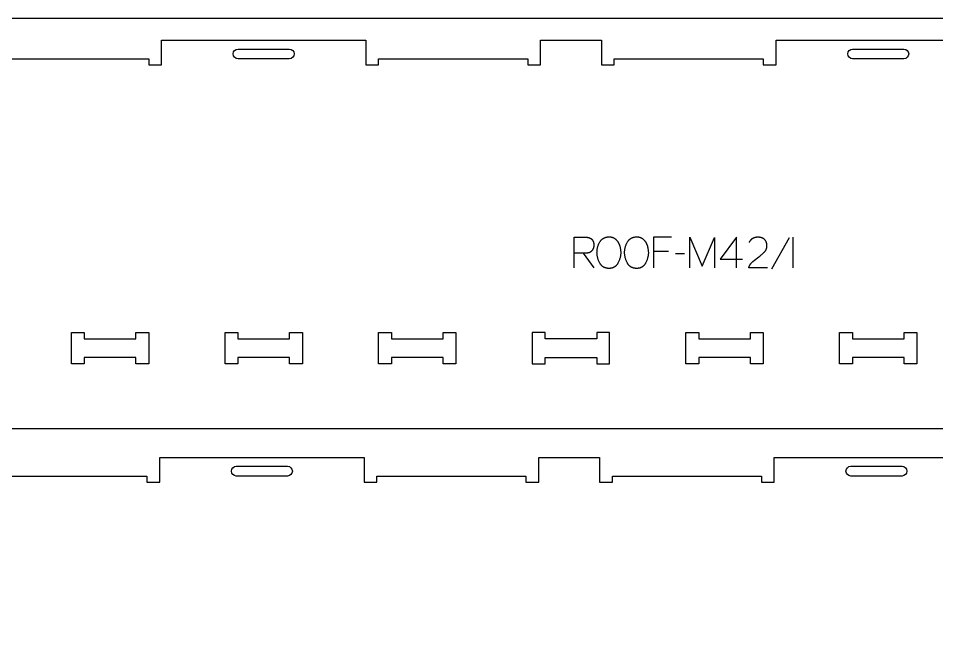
# Model space of a CAD drawing. Extents: x -10701 to -7518, y -84343 to -75479.
# Drawn here: x -9891 to -8994, y -79432 to -78823 of the extents above; entities that cross this region are included whole.
import ezdxf

# ---------------------------------------------------------------- set-up
doc = ezdxf.new("R2010")
doc.units = 0
for name, color, linetype in [('0_SHEET_SPRUCEPLY_2440X122', 1, 'CONTINUOUS'), ('1_ANYTOOL_1MMDEEP_LABELS_S', 2, 'CONTINUOUS'), ('3_ANYTOOL_CUTTHROUGH_INSID', 4, 'CONTINUOUS'), ('4_ANYTOOL_CUTTHROUGH_OUTSI', 5, 'CONTINUOUS')]:
    doc.layers.add(name, color=color, linetype=linetype)

msp = doc.modelspace()

# ---------------------------------------------------------------- linework, layer by layer
at = {"layer": '0_SHEET_SPRUCEPLY_2440X122'}
msp.add_lwpolyline([(-10329.71, -78822.96), (-10329.71, -80042.96), (-7889.71, -80042.96), (-7889.71, -78822.96)], close=True, dxfattribs=at)
at = {"layer": '1_ANYTOOL_1MMDEEP_LABELS_S'}
for points in [[(-9348.04, -79066.8), (-9348.04, -79036.8), (-9336.68, -79036.8), (-9336.19, -79036.81), (-9335.72, -79036.83), (-9335.49, -79036.85), (-9335.26, -79036.87), (-9335.03, -79036.89), (-9334.81, -79036.92), (-9334.6, -79036.95), (-9334.39, -79036.99), (-9334.18, -79037.03), (-9333.97, -79037.07), (-9333.77, -79037.12), (-9333.58, -79037.17), (-9333.38, -79037.23), (-9333.2, -79037.29), (-9333.01, -79037.35), (-9332.83, -79037.42), (-9332.65, -79037.49), (-9332.48, -79037.56), (-9332.31, -79037.64), (-9332.14, -79037.72), (-9331.98, -79037.81), (-9331.82, -79037.9), (-9331.67, -79037.99), (-9331.52, -79038.09), (-9331.38, -79038.19), (-9331.23, -79038.3), (-9331.1, -79038.41), (-9330.96, -79038.52), (-9330.83, -79038.64), (-9330.7, -79038.76), (-9330.58, -79038.88), (-9330.46, -79039.01), (-9330.35, -79039.14), (-9330.24, -79039.28), (-9330.13, -79039.42), (-9330.03, -79039.56), (-9329.93, -79039.71), (-9329.83, -79039.86), (-9329.74, -79040.02), (-9329.65, -79040.18), (-9329.57, -79040.34), (-9329.49, -79040.51), (-9329.41, -79040.68), (-9329.34, -79040.85), (-9329.27, -79041.03), (-9329.21, -79041.21), (-9329.15, -79041.4), (-9329.09, -79041.58), (-9329.04, -79041.78), (-9328.99, -79041.98), (-9328.95, -79042.18), (-9328.91, -79042.38), (-9328.87, -79042.59), (-9328.84, -79042.8), (-9328.81, -79043.02), (-9328.78, -79043.24), (-9328.76, -79043.46), (-9328.74, -79043.69), (-9328.72, -79044.16), (-9328.71, -79044.64), (-9328.71, -79044.82), (-9328.72, -79044.99), (-9328.73, -79045.17), (-9328.74, -79045.34), (-9328.75, -79045.51), (-9328.77, -79045.69), (-9328.8, -79045.86), (-9328.82, -79046.03), (-9328.85, -79046.19), (-9328.88, -79046.36), (-9328.92, -79046.53), (-9328.96, -79046.7), (-9329, -79046.86), (-9329.05, -79047.03), (-9329.1, -79047.19), (-9329.16, -79047.35), (-9329.21, -79047.51), (-9329.27, -79047.67), (-9329.34, -79047.83), (-9329.41, -79047.99), (-9329.48, -79048.15), (-9329.55, -79048.31), (-9329.63, -79048.46), (-9329.71, -79048.62), (-9329.8, -79048.77), (-9329.89, -79048.93), (-9329.98, -79049.08), (-9330.07, -79049.23), (-9330.17, -79049.38), (-9330.27, -79049.53), (-9330.38, -79049.68), (-9330.49, -79049.83), (-9330.6, -79049.97), (-9330.72, -79050.11), (-9330.83, -79050.25), (-9330.95, -79050.38), (-9331.08, -79050.51), (-9331.2, -79050.63), (-9331.33, -79050.75), (-9331.46, -79050.86), (-9331.59, -79050.97), (-9331.72, -79051.08), (-9331.86, -79051.18), (-9332, -79051.28), (-9332.14, -79051.37), (-9332.28, -79051.45), (-9332.43, -79051.54), (-9332.57, -79051.62), (-9332.72, -79051.69), (-9332.88, -79051.76), (-9333.03, -79051.82), (-9333.19, -79051.89), (-9333.35, -79051.94), (-9333.51, -79051.99), (-9333.68, -79052.04), (-9333.84, -79052.08), (-9334.01, -79052.12), (-9334.19, -79052.16), (-9334.36, -79052.19), (-9334.54, -79052.21), (-9334.72, -79052.23), (-9334.9, -79052.25), (-9335.08, -79052.26), (-9337, -79052.33), (-9339.04, -79052.36), (-9348, -79052.36)], [(-9252.77, -79036.8), (-9270.43, -79036.8), (-9270.43, -79066.8)], [(-9234.98, -79066.8), (-9234.98, -79036.8), (-9222.98, -79065.17), (-9210.98, -79036.93), (-9210.98, -79066.8)], [(-9189.43, -79066.8), (-9189.38, -79036.76), (-9205.41, -79058.14)], [(-9159.21, -79066.76), (-9177.51, -79066.71), (-9177.36, -79066.26), (-9177.29, -79066.03), (-9177.2, -79065.81), (-9177.12, -79065.59), (-9177.03, -79065.37), (-9176.94, -79065.16), (-9176.84, -79064.95), (-9176.74, -79064.74), (-9176.64, -79064.53), (-9176.53, -79064.32), (-9176.42, -79064.12), (-9176.31, -79063.92), (-9176.19, -79063.72), (-9176.07, -79063.53), (-9175.94, -79063.33), (-9175.81, -79063.14), (-9175.68, -79062.95), (-9175.55, -79062.77), (-9175.41, -79062.58), (-9175.26, -79062.4), (-9175.12, -79062.22), (-9174.97, -79062.05), (-9174.82, -79061.87), (-9174.66, -79061.7), (-9174.5, -79061.53), (-9174.33, -79061.36), (-9174.17, -79061.2), (-9174, -79061.04), (-9173.82, -79060.88), (-9173.46, -79060.56), (-9171.99, -79059.34), (-9170.49, -79058.16), (-9168.99, -79057), (-9167.46, -79055.87), (-9166.71, -79055.31), (-9165.97, -79054.74), (-9165.26, -79054.16), (-9164.57, -79053.58), (-9163.91, -79052.98), (-9163.26, -79052.38), (-9162.64, -79051.77), (-9162.04, -79051.16), (-9161.89, -79051), (-9161.75, -79050.84), (-9161.62, -79050.68), (-9161.49, -79050.52), (-9161.36, -79050.35), (-9161.24, -79050.18), (-9161.12, -79050.01), (-9161.01, -79049.84), (-9160.9, -79049.67), (-9160.8, -79049.49), (-9160.7, -79049.31), (-9160.6, -79049.13), (-9160.51, -79048.94), (-9160.43, -79048.76), (-9160.35, -79048.57), (-9160.27, -79048.38), (-9160.2, -79048.19), (-9160.13, -79047.99), (-9160.07, -79047.8), (-9160.01, -79047.6), (-9159.96, -79047.39), (-9159.91, -79047.19), (-9159.87, -79046.98), (-9159.83, -79046.78), (-9159.8, -79046.57), (-9159.77, -79046.35), (-9159.74, -79046.14), (-9159.72, -79045.92), (-9159.7, -79045.7), (-9159.69, -79045.48), (-9159.68, -79045.25), (-9159.68, -79045.03), (-9159.69, -79044.78), (-9159.69, -79044.53), (-9159.7, -79044.29), (-9159.72, -79044.05), (-9159.74, -79043.81), (-9159.77, -79043.58), (-9159.8, -79043.36), (-9159.84, -79043.13), (-9159.88, -79042.91), (-9159.93, -79042.7), (-9159.98, -79042.48), (-9160.04, -79042.28), (-9160.1, -79042.07), (-9160.17, -79041.87), (-9160.24, -79041.67), (-9160.31, -79041.48), (-9160.4, -79041.29), (-9160.48, -79041.1), (-9160.57, -79040.92), (-9160.67, -79040.74), (-9160.77, -79040.57), (-9160.88, -79040.4), (-9160.99, -79040.23), (-9161.1, -79040.07), (-9161.23, -79039.91), (-9161.35, -79039.75), (-9161.48, -79039.6), (-9161.62, -79039.45), (-9161.76, -79039.31), (-9161.9, -79039.17), (-9162.06, -79039.03), (-9162.21, -79038.9), (-9162.37, -79038.77), (-9162.53, -79038.64), (-9162.7, -79038.52), (-9162.86, -79038.41), (-9163.03, -79038.29), (-9163.21, -79038.18), (-9163.38, -79038.08), (-9163.56, -79037.98), (-9163.74, -79037.88), (-9163.92, -79037.79), (-9164.11, -79037.7), (-9164.29, -79037.62), (-9164.48, -79037.54), (-9164.68, -79037.46), (-9164.87, -79037.39), (-9165.07, -79037.32), (-9165.27, -79037.26), (-9165.48, -79037.2), (-9165.68, -79037.14), (-9165.89, -79037.09), (-9166.1, -79037.05), (-9166.32, -79037), (-9166.53, -79036.96), (-9166.75, -79036.93), (-9166.97, -79036.9), (-9167.2, -79036.87), (-9167.42, -79036.85), (-9167.65, -79036.83), (-9167.89, -79036.82), (-9168.12, -79036.81), (-9168.6, -79036.8), (-9168.96, -79036.8), (-9169.32, -79036.82), (-9169.68, -79036.84), (-9170.02, -79036.88), (-9170.36, -79036.92), (-9170.7, -79036.98), (-9171.02, -79037.04), (-9171.35, -79037.12), (-9171.66, -79037.2), (-9171.81, -79037.25), (-9171.97, -79037.3), (-9172.12, -79037.35), (-9172.27, -79037.4), (-9172.42, -79037.46), (-9172.56, -79037.52), (-9172.71, -79037.58), (-9172.85, -79037.64), (-9172.99, -79037.71), (-9173.13, -79037.77), (-9173.27, -79037.85), (-9173.41, -79037.92), (-9173.54, -79037.99), (-9173.68, -79038.07), (-9173.81, -79038.15), (-9173.94, -79038.24), (-9174.07, -79038.32), (-9174.19, -79038.41), (-9174.32, -79038.5), (-9174.44, -79038.6), (-9174.56, -79038.69), (-9174.68, -79038.79), (-9174.8, -79038.89), (-9174.92, -79038.99), (-9175.04, -79039.1), (-9175.15, -79039.21), (-9175.26, -79039.32), (-9175.37, -79039.43), (-9175.48, -79039.55), (-9175.59, -79039.67), (-9175.69, -79039.79), (-9175.8, -79039.91), (-9176, -79040.16), (-9176.2, -79040.43), (-9176.39, -79040.7), (-9176.57, -79040.99), (-9176.75, -79041.28), (-9176.92, -79041.58), (-9177.08, -79041.9)], [(-9138, -79037.27), (-9155.18, -79068.04)], [(-9134.48, -79036.8), (-9134.48, -79066.8)], [(-9339.04, -79052.36), (-9328.58, -79066.84)], [(-9255.94, -79050.77), (-9270.43, -79050.77)], [(-9240.13, -79052.91), (-9248.91, -79053)], [(-9205.41, -79058.14), (-9183.64, -79058.14)]]:
    msp.add_lwpolyline(points, dxfattribs=at)
for points in [[(-9313.58, -79036.46), (-9313.21, -79036.46), (-9312.85, -79036.48), (-9312.49, -79036.51), (-9312.14, -79036.55), (-9311.97, -79036.57), (-9311.8, -79036.6), (-9311.63, -79036.63), (-9311.46, -79036.66), (-9311.29, -79036.7), (-9311.13, -79036.74), (-9310.97, -79036.78), (-9310.81, -79036.82), (-9310.65, -79036.87), (-9310.49, -79036.92), (-9310.34, -79036.98), (-9310.18, -79037.03), (-9310.03, -79037.09), (-9309.88, -79037.15), (-9309.74, -79037.22), (-9309.59, -79037.29), (-9309.44, -79037.36), (-9309.3, -79037.43), (-9309.16, -79037.51), (-9309.02, -79037.59), (-9308.88, -79037.67), (-9308.75, -79037.75), (-9308.61, -79037.84), (-9308.48, -79037.93), (-9308.22, -79038.12), (-9307.97, -79038.32), (-9307.72, -79038.52), (-9307.48, -79038.72), (-9307.24, -79038.94), (-9307.01, -79039.15), (-9306.79, -79039.38), (-9306.57, -79039.61), (-9306.36, -79039.85), (-9306.15, -79040.09), (-9305.95, -79040.34), (-9305.75, -79040.6), (-9305.57, -79040.86), (-9305.38, -79041.13), (-9305.2, -79041.4), (-9305.03, -79041.68), (-9304.87, -79041.97), (-9304.71, -79042.26), (-9304.55, -79042.55), (-9304.4, -79042.85), (-9304.26, -79043.15), (-9304.12, -79043.45), (-9303.99, -79043.76), (-9303.86, -79044.07), (-9303.74, -79044.39), (-9303.63, -79044.71), (-9303.52, -79045.03), (-9303.42, -79045.36), (-9303.32, -79045.69), (-9303.23, -79046.02), (-9303.14, -79046.36), (-9303.06, -79046.7), (-9302.92, -79047.38), (-9302.79, -79048.06), (-9302.68, -79048.73), (-9302.6, -79049.39), (-9302.53, -79050.04), (-9302.48, -79050.69), (-9302.45, -79051.33), (-9302.44, -79051.97), (-9302.45, -79052.61), (-9302.48, -79053.24), (-9302.54, -79053.88), (-9302.61, -79054.52), (-9302.71, -79055.16), (-9302.83, -79055.79), (-9302.97, -79056.43), (-9303.13, -79057.07), (-9303.31, -79057.71), (-9303.52, -79058.34), (-9303.75, -79058.98), (-9303.99, -79059.62), (-9304.26, -79060.26), (-9304.56, -79060.89), (-9304.87, -79061.53), (-9305.2, -79062.17), (-9305.38, -79062.48), (-9305.56, -79062.79), (-9305.75, -79063.08), (-9305.94, -79063.36), (-9306.15, -79063.64), (-9306.35, -79063.9), (-9306.57, -79064.16), (-9306.79, -79064.4), (-9306.9, -79064.52), (-9307.01, -79064.63), (-9307.13, -79064.75), (-9307.24, -79064.86), (-9307.36, -79064.97), (-9307.48, -79065.07), (-9307.6, -79065.18), (-9307.73, -79065.28), (-9307.85, -79065.38), (-9307.98, -79065.47), (-9308.1, -79065.56), (-9308.23, -79065.66), (-9308.36, -79065.74), (-9308.5, -79065.83), (-9308.63, -79065.91), (-9308.77, -79065.99), (-9308.9, -79066.07), (-9309.04, -79066.15), (-9309.18, -79066.22), (-9309.32, -79066.29), (-9309.47, -79066.36), (-9309.61, -79066.43), (-9309.76, -79066.49), (-9309.91, -79066.55), (-9310.06, -79066.61), (-9310.21, -79066.67), (-9310.36, -79066.72), (-9310.51, -79066.77), (-9310.83, -79066.87), (-9311.15, -79066.95), (-9311.47, -79067.03), (-9311.8, -79067.09), (-9312.14, -79067.14), (-9312.49, -79067.19), (-9312.84, -79067.22), (-9313.19, -79067.25), (-9313.56, -79067.26), (-9313.93, -79067.27), (-9314.31, -79067.26), (-9314.68, -79067.25), (-9315.05, -79067.22), (-9315.42, -79067.19), (-9315.77, -79067.14), (-9316.12, -79067.09), (-9316.46, -79067.02), (-9316.8, -79066.95), (-9317.13, -79066.86), (-9317.45, -79066.76), (-9317.61, -79066.71), (-9317.77, -79066.66), (-9317.92, -79066.6), (-9318.07, -79066.54), (-9318.23, -79066.48), (-9318.38, -79066.41), (-9318.53, -79066.35), (-9318.67, -79066.28), (-9318.82, -79066.2), (-9318.96, -79066.13), (-9319.1, -79066.05), (-9319.25, -79065.97), (-9319.38, -79065.89), (-9319.52, -79065.81), (-9319.66, -79065.72), (-9319.79, -79065.63), (-9319.92, -79065.54), (-9320.05, -79065.44), (-9320.18, -79065.34), (-9320.31, -79065.24), (-9320.43, -79065.14), (-9320.56, -79065.04), (-9320.68, -79064.93), (-9320.8, -79064.82), (-9320.92, -79064.71), (-9321.04, -79064.59), (-9321.15, -79064.47), (-9321.27, -79064.35), (-9321.38, -79064.23), (-9321.49, -79064.1), (-9321.7, -79063.85), (-9321.91, -79063.58), (-9322.12, -79063.3), (-9322.31, -79063.01), (-9322.5, -79062.71), (-9322.69, -79062.4), (-9322.86, -79062.08), (-9323.2, -79061.44), (-9323.51, -79060.79), (-9323.8, -79060.14), (-9324.07, -79059.49), (-9324.32, -79058.84), (-9324.55, -79058.19), (-9324.75, -79057.54), (-9324.93, -79056.89), (-9325.1, -79056.24), (-9325.24, -79055.58), (-9325.36, -79054.93), (-9325.45, -79054.28), (-9325.53, -79053.63), (-9325.58, -79052.98), (-9325.61, -79052.32), (-9325.63, -79051.67), (-9325.61, -79050.98), (-9325.58, -79050.29), (-9325.52, -79049.61), (-9325.44, -79048.93), (-9325.34, -79048.26), (-9325.22, -79047.6), (-9325.07, -79046.94), (-9324.9, -79046.29), (-9324.71, -79045.64), (-9324.5, -79045), (-9324.26, -79044.36), (-9324, -79043.73), (-9323.72, -79043.11), (-9323.41, -79042.49), (-9323.08, -79041.88), (-9322.73, -79041.28), (-9322.55, -79040.98), (-9322.36, -79040.69), (-9322.16, -79040.41), (-9321.96, -79040.15), (-9321.75, -79039.89), (-9321.53, -79039.64), (-9321.31, -79039.4), (-9321.08, -79039.17), (-9320.96, -79039.06), (-9320.84, -79038.95), (-9320.72, -79038.84), (-9320.6, -79038.73), (-9320.47, -79038.63), (-9320.35, -79038.53), (-9320.22, -79038.43), (-9320.09, -79038.34), (-9319.96, -79038.25), (-9319.83, -79038.15), (-9319.69, -79038.07), (-9319.56, -79037.98), (-9319.42, -79037.9), (-9319.28, -79037.82), (-9319.14, -79037.74), (-9319, -79037.66), (-9318.85, -79037.59), (-9318.71, -79037.51), (-9318.41, -79037.38), (-9318.11, -79037.25), (-9317.8, -79037.13), (-9317.49, -79037.02), (-9317.16, -79036.93), (-9316.84, -79036.84), (-9316.5, -79036.76), (-9316.16, -79036.69), (-9315.81, -79036.62), (-9315.46, -79036.57), (-9315.09, -79036.53), (-9314.73, -79036.5), (-9314.35, -79036.47), (-9313.97, -79036.46)], [(-9286.63, -79036.46), (-9286.25, -79036.46), (-9285.89, -79036.48), (-9285.53, -79036.51), (-9285.18, -79036.55), (-9285.01, -79036.57), (-9284.84, -79036.6), (-9284.67, -79036.63), (-9284.5, -79036.66), (-9284.34, -79036.7), (-9284.17, -79036.74), (-9284.01, -79036.78), (-9283.85, -79036.82), (-9283.69, -79036.87), (-9283.54, -79036.92), (-9283.38, -79036.98), (-9283.23, -79037.03), (-9283.08, -79037.09), (-9282.93, -79037.15), (-9282.78, -79037.22), (-9282.63, -79037.29), (-9282.49, -79037.36), (-9282.34, -79037.43), (-9282.2, -79037.51), (-9282.06, -79037.59), (-9281.93, -79037.67), (-9281.79, -79037.75), (-9281.66, -79037.84), (-9281.53, -79037.93), (-9281.27, -79038.12), (-9281.01, -79038.32), (-9280.76, -79038.52), (-9280.52, -79038.72), (-9280.29, -79038.94), (-9280.06, -79039.15), (-9279.83, -79039.38), (-9279.61, -79039.61), (-9279.4, -79039.85), (-9279.19, -79040.09), (-9278.99, -79040.34), (-9278.8, -79040.6), (-9278.61, -79040.86), (-9278.42, -79041.13), (-9278.25, -79041.4), (-9278.08, -79041.68), (-9277.91, -79041.97), (-9277.75, -79042.26), (-9277.59, -79042.55), (-9277.45, -79042.85), (-9277.3, -79043.15), (-9277.17, -79043.45), (-9277.03, -79043.76), (-9276.91, -79044.07), (-9276.79, -79044.39), (-9276.67, -79044.71), (-9276.56, -79045.03), (-9276.46, -79045.36), (-9276.36, -79045.69), (-9276.27, -79046.02), (-9276.18, -79046.36), (-9276.1, -79046.7), (-9275.96, -79047.38), (-9275.83, -79048.06), (-9275.73, -79048.73), (-9275.64, -79049.39), (-9275.57, -79050.04), (-9275.52, -79050.69), (-9275.49, -79051.33), (-9275.48, -79051.97), (-9275.49, -79052.61), (-9275.53, -79053.24), (-9275.58, -79053.88), (-9275.66, -79054.52), (-9275.75, -79055.16), (-9275.87, -79055.79), (-9276.01, -79056.43), (-9276.17, -79057.07), (-9276.36, -79057.71), (-9276.56, -79058.34), (-9276.79, -79058.98), (-9277.04, -79059.62), (-9277.31, -79060.26), (-9277.6, -79060.89), (-9277.91, -79061.53), (-9278.25, -79062.17), (-9278.42, -79062.48), (-9278.6, -79062.79), (-9278.79, -79063.08), (-9278.99, -79063.36), (-9279.19, -79063.64), (-9279.4, -79063.9), (-9279.61, -79064.16), (-9279.83, -79064.4), (-9279.94, -79064.52), (-9280.05, -79064.63), (-9280.17, -79064.75), (-9280.29, -79064.86), (-9280.4, -79064.97), (-9280.52, -79065.07), (-9280.65, -79065.18), (-9280.77, -79065.28), (-9280.89, -79065.38), (-9281.02, -79065.47), (-9281.15, -79065.56), (-9281.28, -79065.66), (-9281.41, -79065.74), (-9281.54, -79065.83), (-9281.67, -79065.91), (-9281.81, -79065.99), (-9281.95, -79066.07), (-9282.09, -79066.15), (-9282.23, -79066.22), (-9282.37, -79066.29), (-9282.51, -79066.36), (-9282.66, -79066.43), (-9282.8, -79066.49), (-9282.95, -79066.55), (-9283.1, -79066.61), (-9283.25, -79066.67), (-9283.4, -79066.72), (-9283.56, -79066.77), (-9283.87, -79066.87), (-9284.19, -79066.95), (-9284.51, -79067.03), (-9284.85, -79067.09), (-9285.18, -79067.14), (-9285.53, -79067.19), (-9285.88, -79067.22), (-9286.24, -79067.25), (-9286.6, -79067.26), (-9286.97, -79067.27), (-9287.35, -79067.26), (-9287.73, -79067.25), (-9288.1, -79067.22), (-9288.46, -79067.19), (-9288.81, -79067.14), (-9289.16, -79067.09), (-9289.51, -79067.02), (-9289.84, -79066.95), (-9290.17, -79066.86), (-9290.49, -79066.76), (-9290.65, -79066.71), (-9290.81, -79066.66), (-9290.96, -79066.6), (-9291.12, -79066.54), (-9291.27, -79066.48), (-9291.42, -79066.41), (-9291.57, -79066.35), (-9291.72, -79066.28), (-9291.86, -79066.2), (-9292.01, -79066.13), (-9292.15, -79066.05), (-9292.29, -79065.97), (-9292.43, -79065.89), (-9292.56, -79065.81), (-9292.7, -79065.72), (-9292.83, -79065.63), (-9292.97, -79065.54), (-9293.1, -79065.44), (-9293.22, -79065.34), (-9293.35, -79065.24), (-9293.48, -79065.14), (-9293.6, -79065.04), (-9293.72, -79064.93), (-9293.84, -79064.82), (-9293.96, -79064.71), (-9294.08, -79064.59), (-9294.2, -79064.47), (-9294.31, -79064.35), (-9294.42, -79064.23), (-9294.53, -79064.1), (-9294.75, -79063.85), (-9294.96, -79063.58), (-9295.16, -79063.3), (-9295.36, -79063.01), (-9295.55, -79062.71), (-9295.73, -79062.4), (-9295.9, -79062.08), (-9296.24, -79061.44), (-9296.55, -79060.79), (-9296.84, -79060.14), (-9297.11, -79059.49), (-9297.36, -79058.84), (-9297.59, -79058.19), (-9297.79, -79057.54), (-9297.98, -79056.89), (-9298.14, -79056.24), (-9298.28, -79055.58), (-9298.4, -79054.93), (-9298.5, -79054.28), (-9298.57, -79053.63), (-9298.63, -79052.98), (-9298.66, -79052.32), (-9298.67, -79051.67), (-9298.66, -79050.98), (-9298.62, -79050.29), (-9298.57, -79049.61), (-9298.49, -79048.93), (-9298.39, -79048.26), (-9298.26, -79047.6), (-9298.11, -79046.94), (-9297.95, -79046.29), (-9297.75, -79045.64), (-9297.54, -79045), (-9297.3, -79044.36), (-9297.04, -79043.73), (-9296.76, -79043.11), (-9296.45, -79042.49), (-9296.13, -79041.88), (-9295.78, -79041.28), (-9295.59, -79040.98), (-9295.4, -79040.69), (-9295.2, -79040.41), (-9295, -79040.15), (-9294.79, -79039.89), (-9294.57, -79039.64), (-9294.35, -79039.4), (-9294.12, -79039.17), (-9294, -79039.06), (-9293.88, -79038.95), (-9293.76, -79038.84), (-9293.64, -79038.73), (-9293.51, -79038.63), (-9293.39, -79038.53), (-9293.26, -79038.43), (-9293.13, -79038.34), (-9293, -79038.25), (-9292.87, -79038.15), (-9292.74, -79038.07), (-9292.6, -79037.98), (-9292.46, -79037.9), (-9292.32, -79037.82), (-9292.18, -79037.74), (-9292.04, -79037.66), (-9291.9, -79037.59), (-9291.75, -79037.51), (-9291.46, -79037.38), (-9291.15, -79037.25), (-9290.85, -79037.13), (-9290.53, -79037.02), (-9290.21, -79036.93), (-9289.88, -79036.84), (-9289.54, -79036.76), (-9289.2, -79036.69), (-9288.85, -79036.62), (-9288.5, -79036.57), (-9288.14, -79036.53), (-9287.77, -79036.5), (-9287.39, -79036.47), (-9287.01, -79036.46)]]:
    msp.add_lwpolyline(points, close=True, dxfattribs=at)
at = {"layer": '3_ANYTOOL_CUTTHROUGH_INSID', "color": 4}
for points in [[(-9626.04, -78852.92, -1), (-9626.04, -78862.42), (-9676.04, -78862.42, -1), (-9676.04, -78852.92)], [(-9026.04, -78852.92, -1), (-9026.04, -78862.42), (-9076.04, -78862.42, -1), (-9076.04, -78852.92)], [(-9627.8, -79260.58, -1), (-9627.8, -79270.08), (-9677.8, -79270.08, -1), (-9677.8, -79260.58)], [(-9027.8, -79260.58, -1), (-9027.8, -79270.08), (-9077.8, -79270.08, -1), (-9077.8, -79260.58)]]:
    msp.add_lwpolyline(points, format="xyb", close=True, dxfattribs=at)
for points in [[(-9826.29, -79154.42), (-9826.29, -79160.42), (-9838.79, -79160.42), (-9838.79, -79129.92), (-9826.29, -79129.92), (-9826.29, -79135.92), (-9775.79, -79135.92), (-9775.79, -79129.92), (-9763.29, -79129.92), (-9763.29, -79160.42), (-9775.79, -79160.42), (-9775.79, -79154.42)], [(-9676.29, -79135.92), (-9625.79, -79135.92), (-9625.79, -79129.92), (-9613.29, -79129.92), (-9613.29, -79160.42), (-9625.79, -79160.42), (-9625.79, -79154.42), (-9676.29, -79154.42), (-9676.29, -79160.42), (-9688.79, -79160.42), (-9688.79, -79129.92), (-9676.29, -79129.92)], [(-9475.79, -79135.92), (-9475.79, -79129.92), (-9463.29, -79129.92), (-9463.29, -79160.42), (-9475.79, -79160.42), (-9475.79, -79154.42), (-9526.29, -79154.42), (-9526.29, -79160.42), (-9538.79, -79160.42), (-9538.79, -79129.92), (-9526.29, -79129.92), (-9526.29, -79135.92)], [(-9376.29, -79135.92), (-9376.29, -79129.92), (-9388.79, -79129.92), (-9388.79, -79160.42), (-9376.29, -79160.42), (-9376.29, -79154.42), (-9325.79, -79154.42), (-9325.79, -79160.42), (-9313.29, -79160.42), (-9313.29, -79129.92), (-9325.79, -79129.92), (-9325.79, -79135.92)], [(-9226.29, -79154.42), (-9226.29, -79160.42), (-9238.79, -79160.42), (-9238.79, -79129.92), (-9226.29, -79129.92), (-9226.29, -79135.92), (-9175.79, -79135.92), (-9175.79, -79129.92), (-9163.29, -79129.92), (-9163.29, -79160.42), (-9175.79, -79160.42), (-9175.79, -79154.42)], [(-9076.29, -79135.92), (-9025.79, -79135.92), (-9025.79, -79129.92), (-9013.29, -79129.92), (-9013.29, -79160.42), (-9025.79, -79160.42), (-9025.79, -79154.42), (-9076.29, -79154.42), (-9076.29, -79160.42), (-9088.79, -79160.42), (-9088.79, -79129.92), (-9076.29, -79129.92)]]:
    msp.add_lwpolyline(points, close=True, dxfattribs=at)
at = {"layer": '4_ANYTOOL_CUTTHROUGH_OUTSI', "color": 5}
for points in [[(-9908.79, -78862.42), (-9763.29, -78862.42), (-9763.29, -78868.42), (-9750.79, -78868.42), (-9750.79, -78868.17), (-9750.79, -78844.42), (-9551.29, -78844.42), (-9551.29, -78868.17), (-9551.29, -78868.42), (-9538.79, -78868.42), (-9538.79, -78862.42), (-9501.04, -78862.42), (-9393.29, -78862.42), (-9393.29, -78868.42), (-9380.79, -78868.42), (-9380.79, -78868.17), (-9380.79, -78844.42), (-9321.29, -78844.42), (-9321.29, -78868.17), (-9321.29, -78868.42), (-9308.79, -78868.42), (-9308.79, -78862.42), (-9163.29, -78862.42), (-9163.29, -78868.42), (-9150.79, -78868.42), (-9150.79, -78868.17), (-9150.79, -78844.42), (-8951.29, -78844.42)], [(-8901.04, -79223.92), (-9801.04, -79223.92), (-10101.04, -79223.92)], [(-9910.55, -79270.08), (-9765.05, -79270.08), (-9765.05, -79276.08), (-9752.55, -79276.08), (-9752.55, -79275.83), (-9752.55, -79252.08), (-9553.05, -79252.08), (-9553.05, -79275.83), (-9553.05, -79276.08), (-9540.55, -79276.08), (-9540.55, -79270.08), (-9502.8, -79270.08), (-9395.05, -79270.08), (-9395.05, -79276.08), (-9382.55, -79276.08), (-9382.55, -79275.83), (-9382.55, -79252.08), (-9323.05, -79252.08), (-9323.05, -79275.83), (-9323.05, -79276.08), (-9310.55, -79276.08), (-9310.55, -79270.08), (-9165.05, -79270.08), (-9165.05, -79276.08), (-9152.55, -79276.08), (-9152.55, -79275.83), (-9152.55, -79252.08), (-8953.05, -79252.08)]]:
    msp.add_lwpolyline(points, dxfattribs=at)

doc.saveas('drawing.dxf')
